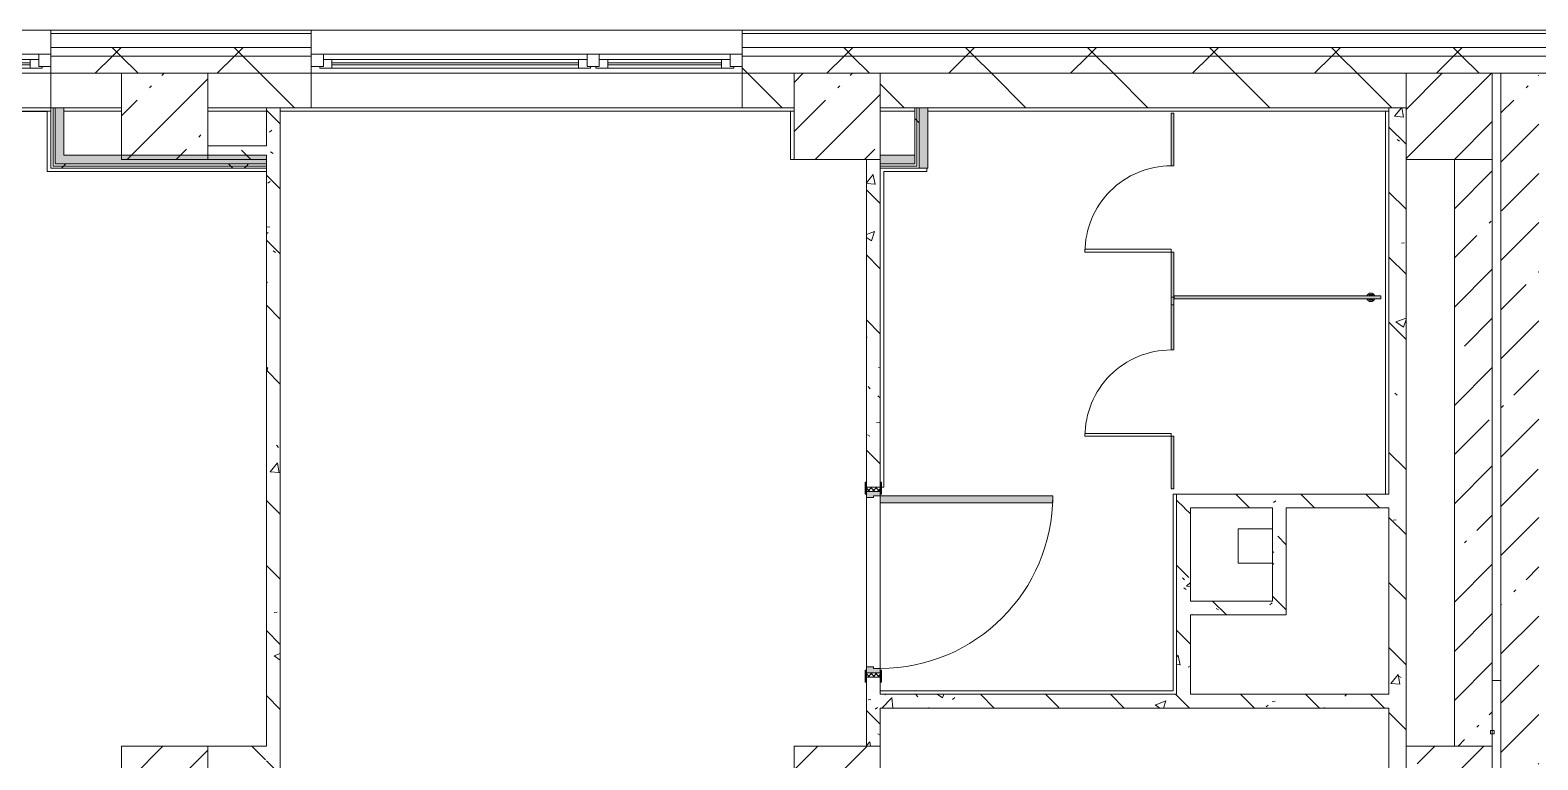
# Model space of a CAD drawing. Header units: millimetres. Extents: x -3238 to 193830, y -8553 to 29000.
# Drawn here: x 135177 to 143921, y 23120 to 27350 of the extents above; entities that cross this region are included whole.
import ezdxf

# ---------------------------------------------------------------- set-up
doc = ezdxf.new("R2010")
doc.units = ezdxf.units.MM
for name, color, linetype, lineweight, true_color in [('A-DOOR-2', 7, 'Continuous', 5, 0xaaaaaa), ('A-DOOR-3', 7, 'Continuous', 5, 0xe2e2e2), ('A-DOOR-FRAM-2', 7, 'Continuous', 5, 0xe2e2e2), ('A-DOOR-FRAM-3', 7, 'Continuous', 5, 0xaaaaaa), ('A-FLOR-3', 7, 'Continuous', 5, 0xaaaaaa), ('A-GENM-6', 7, 'Continuous', 5, 0xe2ddcd), ('I-WALL-4', 7, 'Continuous', 5, 0xe7e7e7), ('I-WALL-5', 7, 'Continuous', 9, 0xe7e7e7), ('I-WALL-8', 7, 'Continuous', 5, 0x787878)]:
    doc.layers.add(name, color=color, linetype=linetype, lineweight=lineweight, true_color=true_color)
for name, color, linetype, lineweight in [('A-DOOR-5', 7, 'Continuous', 5), ('A-GENM-5', 7, 'Continuous', 5), ('A-GLAZ-2', 7, 'Continuous', 5), ('A-WALL', 7, 'Continuous', 9), ('A-WALL-3', 7, 'Continuous', 5), ('I-WALL-6', 7, 'Continuous', 5), ('S-COLS-3', 7, 'Continuous', 5)]:
    doc.layers.add(name, color=color, linetype=linetype, lineweight=lineweight)
pattern_1 = [(45, (58957.15, 0), (-285.1231, 285.1231), []), (45, (59242.27, 0), (-285.1231, 285.1231), [504.031, -100.806, 16.764, -84.042])]
pattern_2 = [(135, (58957.15, 0), (-377.1708, -377.1708), [533.4, -88.9, 17.78, -88.9]), (135, (58957.15, 376.94), (-377.1708, -377.1708), []), (50, (58957.15, 0), (637.6445, -55.7866), [66.675, -733.425]), (355, (58957.15, 0), (-123.3494, 668.699), [53.34, -586.74]), (100.451, (59010.3, -4.65), (514.299, 612.908), [56.665, -623.315]), (46.184, (58957.15, 177.8), (948.7764, -147.15), [100.012, -1100.137]), (96.636, (59036.2, 165.5), (830.909, 865.997), [84.998, -934.973]), (351.184, (58957.2, 177.8), (830.918, 865.988), [80.01, -880.11]), (21, (59046.05, 133.35), (530.6506, -357.9283), [66.675, -733.425]), (326, (59046.05, 133.35), (216.308, 644.6585), [53.34, -586.74]), (71.451, (59090.3, 103.5), (746.9596, 286.7243), [56.665, -623.315]), (37.5, (58957.15, 0), (10.81053, 295.9426), [16.764, -562.864, 16.764, -578.866, -588.962]), (37.5, (58957.15, 0), (10.81053, 295.9426), [-1175.258, 16.764, -572.198]), (7.5, (58957.15, 0), (233.8692, 350.6318), [16.764, -322.834, 16.764, -549.529, -224.472]), (7.5, (58957.15, 0), (233.8692, 350.6318), [-905.891, 16.764, -207.708]), (327.5, (58758.9, 0), (474.5678, -20.0513), [16.764, -205.486, 16.764, -676.656, -920.115]), (327.5, (58758.9, 0), (474.5678, -20.0513), [-915.67, 16.764, -903.351]), (317.5, (58670, 0), (518.4522, 88.9934), [16.764, -272.161, 16.764, -443.738, -653.415]), (317.5, (58670, 0), (518.4522, 88.9934), [-749.427, 16.764, -636.651])]
pattern_3 = [(45, (58957.15, 0), (-353.5534, 353.5534), []), (135, (58957.15, 0), (-353.5534, -353.5534), [])]
pattern_4 = [(45, (58957.15, 0), (-530.33, 530.33), []), (135, (58957.15, 0), (-530.33, -530.33), [])]

# ---------------------------------------------------------------- blocks, each defined once
blk = doc.blocks.new('BSC_Колонна _Прямоугольная - 500х500-23287078-2_3_1_птичка')
at = {"layer": 'S-COLS-3'}
h = blk.add_hatch(dxfattribs=at)
h.set_pattern_fill('FP_160', color=256, style=0, pattern_type=2)
h.set_pattern_definition([(45, (-84450, -22950), (-285.1231, 285.1231), []), (45, (-84164.88, -22950), (-285.1231, 285.1231), [504.031, -100.806, 16.764, -84.042])])
h.paths.add_polyline_path([(-250, -250), (250, -250), (250, 250), (-250, 250)])
for p, q in [((250, 250), (-250, 250)), ((-250, 250), (-250, -250)), ((250, -250), (250, 250)), ((-250, -250), (250, -250))]:
    blk.add_line(p, q, dxfattribs=at)
blk = doc.blocks.new('BSC_Колонна _Прямоугольная - 500х500-V165-2_3_1_птичка')
at = {"layer": 'S-COLS-3'}
h = blk.add_hatch(dxfattribs=at)
h.set_pattern_fill('FP_183', color=256, style=0, pattern_type=2)
h.set_pattern_definition([(45, (-77000, -22950), (-285.1231, 285.1231), []), (45, (-76714.88, -22950), (-285.1231, 285.1231), [504.031, -100.806, 16.764, -84.042])])
h.paths.add_polyline_path([(-250, -250), (250, -250), (250, 250), (-250, 250)])
for p, q in [((250, 250), (-250, 250)), ((-250, 250), (-250, -250)), ((250, -250), (250, 250)), ((-250, -250), (250, -250))]:
    blk.add_line(p, q, dxfattribs=at)
blk = doc.blocks.new('110_Дверь_СКБ_1Ст_Внутренняя1 - Д-4 1100x2100h_су мгн-32391219-2_3_1_птичка')
at = {"layer": 'A-DOOR-2'}
h = blk.add_hatch(dxfattribs=at)
h.set_pattern_fill('FP_187', color=256, style=0, pattern_type=2)
h.set_pattern_definition([(135, (1751.41, 104.685), (-14.14214, -14.14214), []), (225, (1751.41, 104.685), (14.14214, -14.14214), [])])
h.paths.add_polyline_path([(562.5, 40), (537.5, 40), (537.5, -40), (562.5, -40)])
at = {"layer": 'A-DOOR-3'}
h = blk.add_hatch(color=256, dxfattribs=at)
h.paths.add_polyline_path([(537.5, 40), (512.5, 40), (512.5, 0), (502.5, 0), (502.5, -40), (537.5, -40)])
h.paths.add_polyline_path([(-477.5, 0), (-487.5, 0), (-487.5, 40), (-512.5, 40), (-512.5, -40), (-477.5, -40)])
at = {"layer": 'A-DOOR-FRAM-2'}
for points in [[(-447.5, 100), (-447.5, 1040), (-487.5, 1040), (-487.5, 40), (-447.5, 40)], [(-497.5, 40), (-497.5, 48), (-567.5, 48), (-567.5, 40)], [(592.5, 48), (522.5, 48), (522.5, 40), (592.5, 40)], [(-497.5, -40), (-567.5, -40), (-567.5, -48), (-497.5, -48)], [(592.5, -48), (592.5, -40), (522.5, -40), (522.5, -48)]]:
    blk.add_hatch(color=256, dxfattribs=at).paths.add_polyline_path(points)
at = {"layer": 'A-DOOR-FRAM-3'}
h = blk.add_hatch(dxfattribs=at)
h.set_pattern_fill('FP_188', color=256, style=0, pattern_type=2)
h.set_pattern_definition([(45, (-371.384, 104.685), (-14.1421, 14.1421), []), (135, (-371.384, 104.685), (-14.1421, -14.1421), [])])
h.paths.add_polyline_path([(-512.5, 40), (-537.5, 40), (-537.5, -40), (-512.5, -40)])
at = {"layer": 'A-DOOR-2'}
for p, q in [((-487.5, 1040), (-487.5, 40)), ((-447.5, 1040), (-487.5, 1040)), ((-447.5, 40), (-447.5, 1040)), ((-487.5, 40), (-447.5, 40))]:
    blk.add_line(p, q, dxfattribs=at)
blk.add_arc((-487.5, 40), 1000, 360, 90, dxfattribs=at)
at = {"layer": 'A-DOOR-FRAM-3'}
for p, q in [((-497.5, 48), (-567.5, 48)), ((-567.5, 48), (-567.5, 40)), ((-567.5, 40), (-497.5, 40)), ((-512.5, 40), (-537.5, 40)), ((-537.5, 40), (-537.5, -40)), ((-487.5, 40), (-512.5, 40)), ((-512.5, 40), (-512.5, -40)), ((-512.5, -40), (-512.5, 40)), ((-497.5, 40), (-512.5, 40)), ((-512.5, 40), (-512.5, 39)), ((-512.5, 39), (-497.5, 39)), ((-497.5, 40), (-497.5, 48)), ((-497.5, 39), (-497.5, 40)), ((-487.5, 0), (-487.5, 40)), ((-477.5, 0), (-487.5, 0)), ((-477.5, -40), (-477.5, 0)), ((512.5, 0), (502.5, 0)), ((502.5, 0), (502.5, -40)), ((512.5, 40), (512.5, 0)), ((537.5, 40), (512.5, 40)), ((592.5, 48), (522.5, 48)), ((522.5, 48), (522.5, 40)), ((537.5, 40), (522.5, 40)), ((522.5, 40), (522.5, 39)), ((522.5, 40), (592.5, 40)), ((522.5, 39), (537.5, 39)), ((537.5, -40), (537.5, 40)), ((562.5, 40), (537.5, 40)), ((537.5, 40), (537.5, -40)), ((537.5, 39), (537.5, 40)), ((562.5, -40), (562.5, 40)), ((592.5, 40), (592.5, 48)), ((-497.5, -40), (-567.5, -40)), ((-567.5, -40), (-567.5, -48)), ((-567.5, -48), (-497.5, -48)), ((-537.5, -40), (-512.5, -40)), ((-497.5, -39), (-512.5, -39)), ((-512.5, -39), (-512.5, -40)), ((-512.5, -40), (-477.5, -40)), ((-512.5, -40), (-497.5, -40)), ((-497.5, -40), (-497.5, -39)), ((-497.5, -48), (-497.5, -40)), ((502.5, -40), (537.5, -40)), ((537.5, -39), (522.5, -39)), ((522.5, -39), (522.5, -40)), ((522.5, -40), (537.5, -40)), ((592.5, -40), (522.5, -40)), ((522.5, -40), (522.5, -48)), ((522.5, -48), (592.5, -48)), ((537.5, -40), (537.5, -39)), ((537.5, -40), (562.5, -40)), ((592.5, -48), (592.5, -40))]:
    blk.add_line(p, q, dxfattribs=at)
blk = doc.blocks.new('120_Окно_СКБ_2Ст - 120_Окно_СКБ_2Ст 2500х2500 _мал створка справа_-23206729-2_3_1_птичка')
at = {"layer": 'A-GLAZ-2'}
for p, q in [((-1250, -75), (-1250, -5)), ((-1250, -5), (-1180, -5)), ((1250, -5), (-1250, -5)), ((-1180, -75), (-1250, -75)), ((-1250, -75), (-1200, -75)), ((-1180, -75), (-1200, -75)), ((-1200, -75), (-1200, -85)), ((-1200, -85), (370, -85)), ((370, -85), (-1200, -85)), ((-1180, -5), (-1180, -75)), ((350, -35), (-1180, -35)), ((-1180, -35), (-1180, -75)), ((-1130, -85), (-1130, -35)), ((-1130, -55), (300, -55)), ((300, -65), (-1130, -65)), ((300, -85), (300, -35)), ((350, -75), (350, -5)), ((350, -5), (420, -5)), ((350, -75), (350, -35)), ((420, -75), (350, -75)), ((370, -75), (350, -75)), ((370, -75), (400, -75)), ((370, -85), (370, -75)), ((420, -75), (400, -75)), ((400, -75), (400, -85)), ((400, -85), (1200, -85)), ((1200, -85), (400, -85)), ((420, -5), (420, -75)), ((1180, -35), (420, -35)), ((420, -35), (420, -75)), ((470, -85), (470, -35)), ((470, -55), (1130, -55)), ((1130, -65), (470, -65)), ((1130, -85), (1130, -35)), ((1180, -75), (1180, -5)), ((1180, -5), (1250, -5)), ((1180, -75), (1180, -35)), ((1250, -75), (1180, -75)), ((1200, -75), (1180, -75)), ((1200, -75), (1250, -75)), ((1200, -85), (1200, -75)), ((1250, -5), (1250, -75))]:
    blk.add_line(p, q, dxfattribs=at)
blk = doc.blocks.new('120_Окно_СКБ_2Ст - 120_Окно_СКБ_2Ст 2100х2400 _мал створка справа_-19092174-2_3_1_птичка')
at = {"layer": 'A-GLAZ-2'}
for p, q in [((-1050, -75), (-1050, -5)), ((-1050, -5), (-980, -5)), ((1050, -5), (-1050, -5)), ((-980, -75), (-1050, -75)), ((-1050, -75), (-1000, -75)), ((-980, -75), (-1000, -75)), ((-1000, -75), (-1000, -85)), ((-1000, -85), (170, -85)), ((170, -85), (-1000, -85)), ((-980, -5), (-980, -75)), ((150, -35), (-980, -35)), ((-980, -35), (-980, -75)), ((-930, -85), (-930, -35)), ((-930, -55), (100, -55)), ((100, -65), (-930, -65)), ((100, -85), (100, -35)), ((150, -75), (150, -5)), ((150, -5), (220, -5)), ((150, -75), (150, -35)), ((220, -75), (150, -75)), ((170, -75), (150, -75)), ((170, -75), (200, -75)), ((170, -85), (170, -75)), ((220, -75), (200, -75)), ((200, -75), (200, -85)), ((200, -85), (1000, -85)), ((1000, -85), (200, -85)), ((220, -5), (220, -75)), ((980, -35), (220, -35)), ((220, -35), (220, -75)), ((270, -85), (270, -35)), ((270, -55), (930, -55)), ((930, -65), (270, -65)), ((930, -85), (930, -35)), ((980, -75), (980, -5)), ((980, -5), (1050, -5)), ((980, -75), (980, -35)), ((1050, -75), (980, -75)), ((1000, -75), (980, -75)), ((1000, -75), (1050, -75)), ((1000, -85), (1000, -75)), ((1050, -5), (1050, -75))]:
    blk.add_line(p, q, dxfattribs=at)
blk = doc.blocks.new('BSC_Колонна _Прямоугольная - 500х500-V220-2_3_1_птичка')
at = {"layer": 'S-COLS-3'}
h = blk.add_hatch(dxfattribs=at)
h.set_pattern_fill('FP_225', color=256, style=0, pattern_type=2)
h.set_pattern_definition([(45, (-80900, -22950), (-285.1231, 285.1231), []), (45, (-80614.88, -22950), (-285.1231, 285.1231), [504.031, -100.806, 16.764, -84.042])])
h.paths.add_polyline_path([(-250, -250), (250, -250), (250, 250), (-250, 250)])
for p, q in [((250, 250), (-250, 250)), ((-250, 250), (-250, -250)), ((250, -250), (250, 250)), ((-250, -250), (250, -250))]:
    blk.add_line(p, q, dxfattribs=at)
blk = doc.blocks.new('131_Сантехническая перегородка_Дверь - СД-1-V259-2_3_1_птичка')
at = {"layer": 'A-GENM-6'}
for points in [[(0, -8), (305.2, -8), (305.2, 8), (0, 8)], [(805.2, -8), (1110.4, -8), (1110.4, 8), (805.2, 8)]]:
    blk.add_hatch(color=256, dxfattribs=at).paths.add_polyline_path(points)
at = {"layer": 'A-DOOR-5'}
for p, q in [((321.2, 508), (305.2, 508)), ((305.2, 8), (305.2, 508)), ((321.2, 8), (321.2, 508)), ((321.2, 8), (305.2, 8))]:
    blk.add_line(p, q, dxfattribs=at)
blk.add_arc((305.2, 8), 500, 360, 90, dxfattribs=at)
at = {"layer": 'A-GENM-5'}
for p, q in [((305.2, 8), (0, 8)), ((0, 8), (0, -8)), ((305.2, -8), (305.2, 8)), ((1110.4, 8), (805.2, 8)), ((805.2, 8), (805.2, -8)), ((1110.4, -8), (1110.4, 8)), ((0, -8), (305.2, -8)), ((805.2, -8), (1110.4, -8))]:
    blk.add_line(p, q, dxfattribs=at)
blk = doc.blocks.new('131_Сантехническая перегородка 8 - СП-1-30911291-2_3_1_птичка')
at = {"layer": 'A-GENM-6'}
blk.add_hatch(color=256, dxfattribs=at).paths.add_polyline_path([(1200, 8), (0, 8), (0, -8), (1200, -8)])
at = {"layer": 'A-GENM-5'}
for p, q in [((1200, 8), (0, 8)), ((0, 8), (0, -8)), ((1200, -8), (1200, 8)), ((0, -8), (1200, -8))]:
    blk.add_line(p, q, dxfattribs=at)
at = {"layer": 'A-GENM-5', "flags": 128}
for points in [[(71.5, 8), (71.1, 8.5), (70.8, 9), (70.4, 9.5), (70, 9.9), (69.6, 10.4), (69.2, 10.8), (68.8, 11.2), (68.3, 11.6), (67.8, 12), (67.3, 12.3), (66.8, 12.7), (66.3, 13), (65.8, 13.3), (65.3, 13.6), (64.7, 13.8), (64.2, 14), (63.6, 14.3), (63, 14.4), (62.4, 14.6), (61.9, 14.7), (61.3, 14.9), (60.7, 14.9), (60.1, 15), (59.5, 15.1), (58.9, 15.1), (58.3, 15.1), (57.7, 15), (57.1, 15), (56.5, 14.9), (55.9, 14.8), (55.3, 14.7), (54.7, 14.5), (54.1, 14.4), (53.5, 14.2), (53, 13.9), (52.4, 13.7), (51.9, 13.4), (51.4, 13.2), (50.8, 12.9), (50.3, 12.5), (49.8, 12.2), (49.3, 11.8), (48.9, 11.4), (48.4, 11), (48, 10.6), (47.6, 10.2), (47.2, 9.7), (46.8, 9.3), (46.4, 8.8), (46.1, 8.3), (45.9, 8)], [(45.9, -8), (46.3, -8.5), (46.6, -9), (47, -9.5), (47.4, -9.9), (47.8, -10.4), (48.2, -10.8), (48.6, -11.2), (49.1, -11.6), (49.6, -12), (50, -12.3), (50.5, -12.7), (51.1, -13), (51.6, -13.3), (52.1, -13.6), (52.7, -13.8), (53.2, -14), (53.8, -14.3), (54.4, -14.4), (54.9, -14.6), (55.5, -14.7), (56.1, -14.9), (56.7, -14.9), (57.3, -15), (57.9, -15.1), (58.5, -15.1), (59.1, -15.1), (59.7, -15), (60.3, -15), (60.9, -14.9), (61.5, -14.8), (62.1, -14.7), (62.7, -14.5), (63.3, -14.4), (63.8, -14.2), (64.4, -13.9), (65, -13.7), (65.5, -13.4), (66, -13.2), (66.6, -12.9), (67.1, -12.5), (67.6, -12.2), (68, -11.8), (68.5, -11.4), (69, -11), (69.4, -10.6), (69.8, -10.2), (70.2, -9.7), (70.6, -9.3), (70.9, -8.8), (71.3, -8.3), (71.5, -8)]]:
    blk.add_lwpolyline(points, dxfattribs=at)
at = {"layer": 'A-GENM-5'}
for radius, start, end in [(24.6, 19.91127, 160.08873), (17.6, 45, 135), (17.6, 45, 135), (15.1, 45, 135), (24.6, 199.91127, 340.08873), (17.6, 225, 315), (17.6, 225, 315), (15.1, 225, 315)]:
    blk.add_arc((58.7, 0), radius, start, end, dxfattribs=at)

msp = doc.modelspace()

# ---------------------------------------------------------------- hatches: boundary and pattern name
at = {"layer": 'A-WALL-3'}
h = msp.add_hatch(dxfattribs=at)
h.set_pattern_fill('FP_151', color=256, style=0, pattern_type=2)
h.set_pattern_definition(pattern_3)
h.paths.add_polyline_path([(152117.2, 27200), (152117.2, 27250), (139307.2, 27250), (139307.2, 27200), (152017.2, 27200)])
h.paths.add_polyline_path([(136807.2, 27200), (136807.2, 27250), (135297.2, 27250), (135297.2, 27200), (136003.2, 27200)])
h.paths.add_polyline_path([(125117.2, 27200), (126917.2, 27200), (126917.2, 27250), (125117.2, 27250)])
h.paths.add_polyline_path([(127817.2, 27200), (133197.2, 27200), (133197.2, 27250), (127817.2, 27250)])
h.paths.add_polyline_path([(124217.2, 27200), (124217.2, 27250), (123137.2, 27250), (123137.2, 27200), (123912.4, 27200)])
h.paths.add_polyline_path([(112817.3, 27200), (113967, 27200), (113967, 27250), (112817.3, 27250)])
h.paths.add_polyline_path([(109717.3, 27200), (109717.3, 27250), (108617.4, 27250), (108617.4, 27200), (108937.7, 27200)])
h.paths.add_polyline_path([(114867, 27200), (116117.2, 27200), (116117.2, 27250), (114867, 27250)])
h.paths.add_polyline_path([(107717.4, 27200), (107717.4, 27250), (106464.2, 27250), (106464.2, 27200), (106855.7, 27200)])
h.paths.add_polyline_path([(119997.2, 27200), (119997.2, 27250), (118817.2, 27250), (118817.2, 27200), (119712.4, 27200)])
h.paths.add_polyline_path([(103364.2, 27200), (103364.2, 27250), (100967.2, 27250), (100967.2, 27200), (102691.8, 27200)])
h = msp.add_hatch(dxfattribs=at)
h.set_pattern_fill('FP_151', color=256, style=0, pattern_type=2)
h.set_pattern_definition(pattern_3)
h.paths.add_polyline_path([(152017.2, 27100), (152017.2, 27200), (139307.2, 27200), (139307.2, 27100), (148495, 27100)])
h.paths.add_polyline_path([(136003.2, 27100), (136807.2, 27100), (136807.2, 27200), (135297.2, 27200), (135297.2, 27100), (135707.2, 27100)])
h.paths.add_polyline_path([(125593.4, 27100), (126917.2, 27100), (126917.2, 27200), (125117.2, 27200), (125117.2, 27100)])
h.paths.add_polyline_path([(129267.2, 27100), (133197.2, 27100), (133197.2, 27200), (127817.2, 27200), (127817.2, 27100)])
h.paths.add_polyline_path([(119347.5, 27100), (119997.2, 27100), (119997.2, 27200), (118817.2, 27200), (118817.2, 27100)])
h.paths.add_polyline_path([(123511.5, 27100), (124217.2, 27100), (124217.2, 27200), (123137.2, 27200), (123137.2, 27100)])
h.paths.add_polyline_path([(113101.6, 27100), (113967, 27100), (113967, 27200), (112817.3, 27200), (112817.3, 27100)])
h.paths.add_polyline_path([(114867, 27100), (116117.2, 27100), (116117.2, 27200), (114867, 27200)])
h.paths.add_polyline_path([(109322, 27100), (109717.3, 27100), (109717.3, 27200), (108617.4, 27200), (108617.4, 27100), (108937.7, 27100)])
h.paths.add_polyline_path([(103364.2, 27100), (103364.2, 27200), (101017.2, 27200), (101017.2, 27100), (102691.8, 27100)])
h.paths.add_polyline_path([(106464.2, 27100), (107717.4, 27100), (107717.4, 27200), (106464.2, 27200)])
at = {"layer": 'I-WALL-4'}
for points in [[(135372.2, 26625), (135372.2, 26900), (135322.2, 26900), (135322.2, 26625)], [(140382.2, 26550), (140382.2, 26900), (140332.2, 26900), (140332.2, 26550)], [(136547.2, 26575), (136547.2, 26625), (135322.2, 26625), (135322.2, 26575), (136003.2, 26575)]]:
    msp.add_hatch(color=256, dxfattribs=at).paths.add_polyline_path(points)
at = {"layer": 'I-WALL-5'}
msp.add_hatch(color=256, dxfattribs=at).paths.add_polyline_path([(140307.2, 26575), (140307.2, 26625), (140107.2, 26625), (140107.2, 26575), (140167.2, 26575)])
at = {"layer": 'I-WALL-6'}
h = msp.add_hatch(dxfattribs=at)
h.set_pattern_fill('FP_162', color=256, style=0, pattern_type=2)
h.set_pattern_definition([(135, (58957.15, 0), (-353.5534, -353.5534), [])])
h.paths.add_polyline_path([(139607.2, 26900), (139607.2, 27100), (139307.2, 27100), (139307.2, 26900)])
h.paths.add_polyline_path([(140107.2, 26900), (143157.2, 26900), (143157.2, 27100), (140107.2, 27100), (140107.2, 26945.3)])
h.paths.add_polyline_path([(132997.2, 26900), (133197.2, 26900), (133197.2, 27100), (132997.2, 27100), (132997.2, 26945.3)])
h.paths.add_polyline_path([(131839.3, 26900), (132497.2, 26900), (132497.2, 27100), (129767.2, 27100), (129767.2, 26900)])
h.paths.add_polyline_path([(135707.2, 26900), (135707.2, 27100), (135297.2, 27100), (135297.2, 26900)])
h.paths.add_polyline_path([(128716.4, 26900), (129267.2, 26900), (129267.2, 27100), (127817.2, 27100), (127817.2, 26900)])
h.paths.add_polyline_path([(126917.2, 26900), (126917.2, 27100), (125717.2, 27100), (125717.2, 26900)])
h.paths.add_polyline_path([(136207.2, 26900), (136807.2, 26900), (136807.2, 27100), (136207.2, 27100), (136207.2, 26945.3)])
h.paths.add_polyline_path([(123422, 26900), (124217.2, 26900), (124217.2, 27100), (123117.2, 27100), (123117.2, 26900)])
h.paths.add_polyline_path([(120017.2, 26900), (120017.2, 27100), (118817.2, 27100), (118817.2, 26900), (119347.5, 26900)])
h.paths.add_polyline_path([(114867, 26900), (116117.2, 26900), (116117.2, 27100), (114867, 27100), (114867, 26945.3)])
h.paths.add_polyline_path([(112817.3, 26900), (113967, 26900), (113967, 27100), (112817.3, 27100), (112817.3, 26945.3)])
h.paths.add_polyline_path([(109322, 26900), (109717.3, 26900), (109717.3, 27100), (109322, 27100), (109322, 26945.3)])
h = msp.add_hatch(dxfattribs=at)
h.set_pattern_fill('FP_159', color=256, style=0, pattern_type=2)
h.set_pattern_definition(pattern_1)
h.paths.add_polyline_path([(143707.2, 18370), (143927.2, 18370), (143927.2, 27100), (143707.2, 27100), (143707.2, 18661.1)])
h = msp.add_hatch(dxfattribs=at)
h.set_pattern_fill('FP_255', color=256, style=0, pattern_type=2)
h.set_pattern_definition(pattern_4)
h.paths.add_polyline_path([(140319.7, 26575), (140319.7, 26900), (140307.2, 26900), (140307.2, 26575)])
h = msp.add_hatch(dxfattribs=at)
h.set_pattern_fill('FP_255', color=256, style=0, pattern_type=2)
h.set_pattern_definition(pattern_4)
h.paths.add_polyline_path([(140332.2, 26562.5), (140332.2, 26900), (140319.7, 26900), (140319.7, 26562.5)])
h = msp.add_hatch(dxfattribs=at)
h.set_pattern_fill('FP_159', color=256, style=0, pattern_type=2)
h.set_pattern_definition(pattern_1)
h.paths.add_polyline_path([(143657.2, 15150), (143657.2, 15530), (143437.2, 15530), (143437.2, 15150)])
h.paths.add_polyline_path([(143437.2, 18570), (143657.2, 18570), (143657.2, 18600), (143437.2, 18600)])
h.paths.add_polyline_path([(143657.2, 19100), (143657.2, 22700), (143437.2, 22700), (143437.2, 19100), (143445.6, 19100)])
h.paths.add_polyline_path([(143561.3, 23200), (143657.2, 23200), (143657.2, 26600), (143437.2, 26600), (143437.2, 23200)])
h = msp.add_hatch(dxfattribs=at)
h.set_pattern_fill('FP_255', color=256, style=0, pattern_type=2)
h.set_pattern_definition(pattern_4)
h.paths.add_polyline_path([(136547.2, 26550), (136547.2, 26562.5), (135297.2, 26562.5), (135297.2, 26550), (136003.2, 26550)])
h = msp.add_hatch(dxfattribs=at)
h.set_pattern_fill('FP_255', color=256, style=0, pattern_type=2)
h.set_pattern_definition(pattern_4)
h.paths.add_polyline_path([(136547.2, 26562.5), (136547.2, 26575), (135309.7, 26575), (135309.7, 26562.5), (136003.2, 26562.5)])
at = {"layer": 'I-WALL-8'}
h = msp.add_hatch(dxfattribs=at)
h.set_pattern_fill('FP_170', color=256, style=0, pattern_type=2)
h.set_pattern_definition(pattern_2)
h.paths.add_polyline_path([(136547.2, 18800), (136627.2, 18800), (136627.2, 26900), (136547.2, 26900), (136547.2, 19844.6)])
h = msp.add_hatch(dxfattribs=at)
h.set_pattern_fill('FP_170', color=256, style=0, pattern_type=2)
h.set_pattern_definition(pattern_2)
h.paths.add_polyline_path([(143157.2, 18800), (143157.2, 26900), (143057.9, 26900), (143057.9, 18800)])
h = msp.add_hatch(dxfattribs=at)
h.set_pattern_fill('FP_170', color=256, style=0, pattern_type=2)
h.set_pattern_definition(pattern_2)
h.paths.add_polyline_path([(136547.2, 26600), (136547.2, 26680), (136207.2, 26680), (136207.2, 26600)])
h = msp.add_hatch(dxfattribs=at)
h.set_pattern_fill('FP_170', color=256, style=0, pattern_type=2)
h.set_pattern_definition(pattern_2)
h.paths.add_polyline_path([(140107.2, 23200), (140107.2, 23600), (140027.2, 23600), (140027.2, 23200)])
h.paths.add_polyline_path([(140027.2, 24700), (140107.2, 24700), (140107.2, 26600), (140027.2, 26600), (140027.2, 24730)])
h = msp.add_hatch(dxfattribs=at)
h.set_pattern_fill('FP_170', color=256, style=0, pattern_type=2)
h.set_pattern_definition(pattern_2)
h.paths.add_polyline_path([(142249.1, 24580), (143057.9, 24580), (143057.9, 24660), (141825.7, 24660), (141825.7, 24580), (141905.7, 24580)])
h = msp.add_hatch(dxfattribs=at)
h.set_pattern_fill('FP_170', color=256, style=0, pattern_type=2)
h.set_pattern_definition(pattern_2)
h.paths.add_polyline_path([(141905.7, 23500), (141905.7, 24580), (141825.7, 24578.4), (141825.7, 23500)])
h = msp.add_hatch(dxfattribs=at)
h.set_pattern_fill('FP_170', color=256, style=0, pattern_type=2)
h.set_pattern_definition(pattern_2)
h.paths.add_polyline_path([(142462.3, 24040), (142462.3, 24580), (142382.3, 24578.4), (142382.3, 24040)])
h = msp.add_hatch(dxfattribs=at)
h.set_pattern_fill('FP_170', color=256, style=0, pattern_type=2)
h.set_pattern_definition(pattern_2)
h.paths.add_polyline_path([(141905.7, 23960), (142462.3, 23960), (142462.3, 24040), (141905.7, 24040), (141905.7, 23986.7)])
h = msp.add_hatch(dxfattribs=at)
h.set_pattern_fill('FP_170', color=256, style=0, pattern_type=2)
h.set_pattern_definition(pattern_2)
h.paths.add_polyline_path([(140107.2, 23420), (143057.9, 23420), (143057.9, 23500), (140107.2, 23500)])
h = msp.add_hatch(dxfattribs=at)
h.set_pattern_fill('FP_170', color=256, style=0, pattern_type=2)
h.set_pattern_definition(pattern_2)
h.paths.add_polyline_path([(136547.2, 23120), (136547.2, 23200), (136207.2, 23200), (136207.2, 23120)])
at = {"layer": 'S-COLS-3'}
h = msp.add_hatch(dxfattribs=at)
h.set_pattern_fill('FP_159', color=256, style=0, pattern_type=2)
h.set_pattern_definition(pattern_1)
h.paths.add_polyline_path([(135707.2, 26600), (136207.2, 26600), (136207.2, 27100), (135707.2, 27100), (135707.2, 26900)])
h = msp.add_hatch(dxfattribs=at)
h.set_pattern_fill('FP_159', color=256, style=0, pattern_type=2)
h.set_pattern_definition(pattern_1)
h.paths.add_polyline_path([(140107.2, 26600), (140107.2, 27100), (139607.2, 27100), (139607.2, 26600)])
h = msp.add_hatch(dxfattribs=at)
h.set_pattern_fill('FP_159', color=256, style=0, pattern_type=2)
h.set_pattern_definition(pattern_1)
h.paths.add_polyline_path([(143290.1, 26600), (143657.2, 26600), (143657.2, 27100), (143157.2, 27100), (143157.2, 26600)])

# ---------------------------------------------------------------- linework, layer by layer
at = {"layer": 'A-FLOR-3'}
for p, q in [((135276.2, 26879), (132997.2, 26879)), ((135276.2, 26530), (135276.2, 26879)), ((139586.2, 26600), (139586.2, 26880)), ((143037.9, 24660), (143037.9, 26880)), ((139607.2, 26600), (139586.2, 26600)), ((136547.2, 26530), (135276.2, 26530)), ((140377.2, 26530), (140127.2, 26530)), ((140127.2, 26530), (140127.2, 24700)), ((140377.2, 26550), (140377.2, 26530)), ((140127.2, 24700), (140115.2, 24700)), ((141805.7, 23520), (141805.7, 24660)), ((141805.7, 24660), (141825.7, 24660)), ((142182.3, 24459.9), (142382.3, 24459.9)), ((142182.3, 24259.9), (142182.3, 24459.9)), ((142382.3, 24259.9), (142182.3, 24259.9)), ((143707.2, 23580), (143657.2, 23580)), ((140107.2, 23520), (141805.7, 23520))]:
    msp.add_line(p, q, dxfattribs=at)
at = {"layer": 'A-WALL'}
for p, q in [((136807.2, 27330), (135297.2, 27330)), ((152247.2, 27330), (139307.2, 27330)), ((136807.2, 27250), (135297.2, 27250)), ((136807.2, 27200), (135297.2, 27200)), ((152167.2, 27250), (139307.2, 27250)), ((152117.2, 27200), (139307.2, 27200)), ((135707.2, 27100), (135297.2, 27100)), ((136807.2, 27100), (136207.2, 27100)), ((139607.2, 27100), (139307.2, 27100)), ((143157.2, 27100), (140107.2, 27100)), ((135309.7, 26900), (135309.7, 26562.5)), ((135322.2, 26900), (135322.2, 26575)), ((136627.2, 26900), (136547.2, 26900)), ((140319.7, 26900), (140319.7, 26562.5)), ((140332.2, 26900), (140332.2, 26550)), ((143157.2, 26900), (143057.9, 26900)), ((140307.2, 26625), (140307.2, 26575)), ((135309.7, 26562.5), (136547.2, 26562.5)), ((135322.2, 26575), (136547.2, 26575)), ((140307.2, 26575), (140107.2, 26575)), ((140319.7, 26562.5), (140107.2, 26562.5))]:
    msp.add_line(p, q, dxfattribs=at)
at = {"layer": 'A-WALL-3'}
for p, q in [((152267.2, 27350), (113967, 27350)), ((135297.2, 27350), (135297.2, 27100)), ((136807.2, 27100), (136807.2, 27350)), ((139307.2, 27350), (139307.2, 27100)), ((135707.2, 27100), (136207.2, 27100)), ((139607.2, 27100), (140107.2, 27100)), ((143157.2, 27100), (152017.2, 27100)), ((143667.2, 23290.5), (143647.2, 23290.5)), ((143647.2, 23290.5), (143647.2, 23270.5)), ((143647.2, 23270.5), (143667.2, 23270.5)), ((143667.2, 23270.5), (143667.2, 23290.5))]:
    msp.add_line(p, q, dxfattribs=at)
at = {"layer": 'I-WALL-6'}
for p, q in [((133197.2, 27100), (135297.2, 27100)), ((135297.2, 27100), (135297.2, 26550)), ((135707.2, 26900), (135707.2, 27100)), ((136207.2, 27100), (136207.2, 26900)), ((136807.2, 26900), (136807.2, 27100)), ((136807.2, 27100), (139307.2, 27100)), ((139307.2, 27100), (139307.2, 26900)), ((139607.2, 26900), (139607.2, 27100)), ((140107.2, 27100), (140107.2, 26900)), ((143157.2, 26900), (143157.2, 27100)), ((143707.2, 27100), (143707.2, 18370)), ((135707.2, 26900), (132997.2, 26900)), ((135298.1, 26880), (132997.2, 26880)), ((135372.2, 26625), (135372.2, 26900)), ((135707.2, 26880), (135372.2, 26880)), ((136207.2, 26900), (136547.2, 26900)), ((136547.2, 26880), (136207.2, 26880)), ((136547.2, 26900), (136547.2, 26680)), ((139607.2, 26900), (136627.2, 26900)), ((136627.2, 18800), (136627.2, 26900)), ((139607.2, 26880), (136627.2, 26880)), ((140107.2, 26900), (143057.9, 26900)), ((140307.2, 26880), (140107.2, 26880)), ((140307.2, 26900), (140307.2, 26625)), ((140382.2, 26550), (140382.2, 26900)), ((143057.9, 26880), (140382.2, 26880)), ((143057.9, 26900), (143057.9, 24660)), ((143157.9, 26900), (143157.2, 26900)), ((143157.9, 23200), (143157.9, 26900)), ((136547.2, 26680), (136207.2, 26680)), ((136207.2, 26680), (136207.2, 26600)), ((136547.2, 26625), (135372.2, 26625)), ((136207.2, 26600), (136547.2, 26600)), ((136547.2, 26550), (136547.2, 26625)), ((136547.2, 26600), (136547.2, 23200)), ((140107.2, 26600), (140027.2, 26600)), ((140027.2, 26600), (140027.2, 24730)), ((140307.2, 26625), (140107.2, 26625)), ((140107.2, 26625), (140107.2, 24730)), ((143437.2, 26600), (143437.2, 23200)), ((143657.2, 26600), (143437.2, 26600)), ((143657.2, 23200), (143657.2, 26600)), ((135297.2, 26550), (136547.2, 26550)), ((140107.2, 26550), (140382.2, 26550)), ((143057.9, 24660), (141825.7, 24660)), ((141825.7, 24660), (141825.7, 23500)), ((140027.2, 23660), (140027.2, 24640)), ((140107.2, 24610), (140107.2, 23650)), ((141905.7, 24580), (142382.3, 24580)), ((141905.7, 24040), (141905.7, 24580)), ((142382.3, 24580), (142382.3, 24040)), ((142462.3, 24580), (143057.9, 24580)), ((142462.3, 23960), (142462.3, 24580)), ((143057.9, 24580), (143057.9, 23500)), ((142382.3, 24040), (141905.7, 24040)), ((141905.7, 23500), (141905.7, 23960)), ((141905.7, 23960), (142462.3, 23960)), ((140027.2, 23570), (140027.2, 23200)), ((140107.2, 23500), (140107.2, 23570)), ((141825.7, 23500), (140107.2, 23500)), ((143057.9, 23500), (141905.7, 23500)), ((140107.2, 23420), (143057.9, 23420)), ((140107.2, 23200), (140107.2, 23420)), ((143057.9, 23420), (143057.9, 18800)), ((136547.2, 23200), (136207.2, 23200))]:
    msp.add_line(p, q, dxfattribs=at)
at = {"layer": 'S-COLS-3'}
for p, q in [((136207.2, 27100), (135707.2, 27100)), ((135707.2, 27100), (135707.2, 26900)), ((136207.2, 26900), (136207.2, 27100)), ((140107.2, 27100), (139607.2, 27100)), ((139607.2, 27100), (139607.2, 26900)), ((140107.2, 26900), (140107.2, 27100)), ((143657.2, 27100), (143157.2, 27100)), ((143157.2, 27100), (143157.2, 26900)), ((143657.2, 26600), (143657.2, 27100)), ((135707.2, 26900), (135707.2, 26600)), ((136207.2, 26600), (136207.2, 26900)), ((139607.2, 26900), (139607.2, 26600)), ((140107.2, 26600), (140107.2, 26900)), ((143157.2, 26900), (143157.2, 26600)), ((135707.2, 26600), (136207.2, 26600)), ((139607.2, 26600), (140107.2, 26600)), ((143157.2, 26600), (143657.2, 26600))]:
    msp.add_line(p, q, dxfattribs=at)

# ---------------------------------------------------------------- block references
at = {"layer": 'A-DOOR-2', "rotation": 270}
msp.add_blockref('110_Дверь_СКБ_1Ст_Внутренняя1 - Д-4 1100x2100h_су мгн-32391219-2_3_1_птичка', (140067.2, 24162.5), dxfattribs=at)
at = {"layer": 'A-GENM-5'}
for name, p, rotation in [('131_Сантехническая перегородка_Дверь - СД-1-V259-2_3_1_птичка', (141802.7, 25758.6), 89.99999999997607), ('131_Сантехническая перегородка_Дверь - СД-1-V259-2_3_1_птичка', (141802.7, 24691), 89.99999999997607), ('131_Сантехническая перегородка 8 - СП-1-30911291-2_3_1_птичка', (143011.5, 25801.4), 180)]:
    msp.add_blockref(name, p, dxfattribs=dict(at, rotation=rotation))
at = {"layer": 'A-GLAZ-2'}
for name, p in [('120_Окно_СКБ_2Ст - 120_Окно_СКБ_2Ст 2100х2400 _мал створка справа_-19092174-2_3_1_птичка', (134247.2, 27215)), ('120_Окно_СКБ_2Ст - 120_Окно_СКБ_2Ст 2500х2500 _мал створка справа_-23206729-2_3_1_птичка', (138057.2, 27215))]:
    msp.add_blockref(name, p, dxfattribs=at)
at = {"layer": 'S-COLS-3'}
for name, p in [('BSC_Колонна _Прямоугольная - 500х500-V165-2_3_1_птичка', (135957.2, 22950)), ('BSC_Колонна _Прямоугольная - 500х500-V220-2_3_1_птичка', (139857.2, 22950)), ('BSC_Колонна _Прямоугольная - 500х500-23287078-2_3_1_птичка', (143407.2, 22950))]:
    msp.add_blockref(name, p, dxfattribs=at)

doc.saveas('drawing.dxf')
